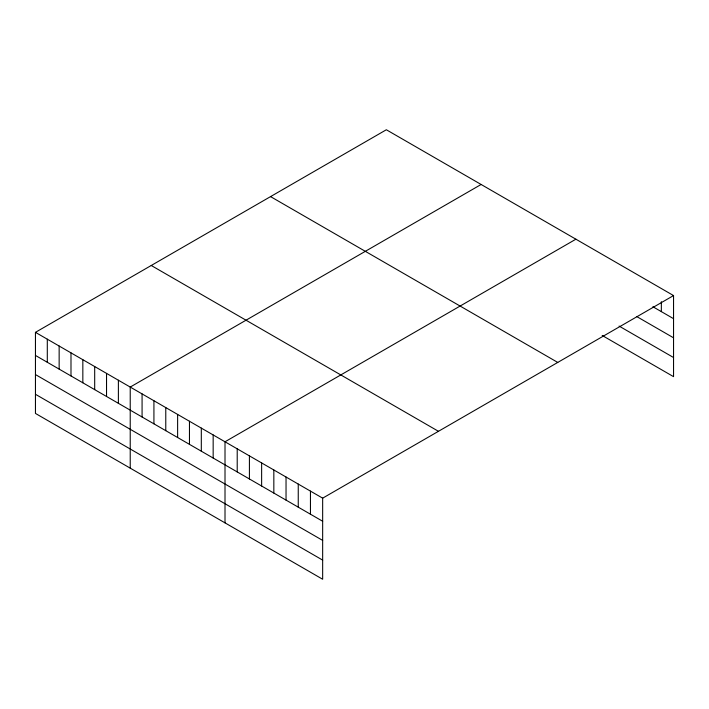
<?xml version="1.0" encoding="UTF-8"?>
<svg xmlns="http://www.w3.org/2000/svg" width="709" height="709" viewBox="0 0 709 709"><rect width="100%" height="100%" fill="white"/><g stroke="black" fill="none" stroke-linecap="round" stroke-linejoin="round"><path stroke-width="1.06" d="M35.45 332.344L322.657 498.161L322.657 579.244L35.45 413.427L35.45 332.344L386.343 129.756L673.55 295.573L673.55 376.656L602.189 335.463M481.119 184.473L130.226 387.061L130.226 468.144M575.903 239.199L225.01 441.778L225.01 522.87M322.657 498.161L673.55 295.573M652.892 306.74L673.55 318.669M636.93 316.666L673.55 337.803M619.09 326.078L673.55 357.522M270.546 196.606L557.753 362.432M151.247 265.485L438.454 431.302M35.45 355.431L322.657 521.248M35.45 374.565L322.657 540.391M35.45 394.284L322.657 560.11M661.346 301.724L661.346 311.614M310.453 491.115L310.453 514.202M298.25 484.061L298.25 507.157M286.037 477.015L286.037 500.111M273.834 469.97L273.834 493.065M261.63 462.924L261.63 486.011M249.417 455.878L249.417 478.965M237.214 448.832L237.214 471.919M213.161 434.945L213.161 458.032M201.312 428.103L201.312 451.19M189.463 421.261L189.463 444.348M177.622 414.419L177.622 437.515M165.773 407.578L165.773 430.673M153.924 400.745L153.924 423.831M142.075 393.903L142.075 416.989M118.385 380.219L118.385 403.315M106.536 373.377L106.536 396.473M94.687 366.544L94.687 389.631M82.838 359.702L82.838 382.789M70.989 352.86L70.989 375.947M59.148 346.019L59.148 369.114M47.299 339.177L47.299 362.272"/></g></svg>
